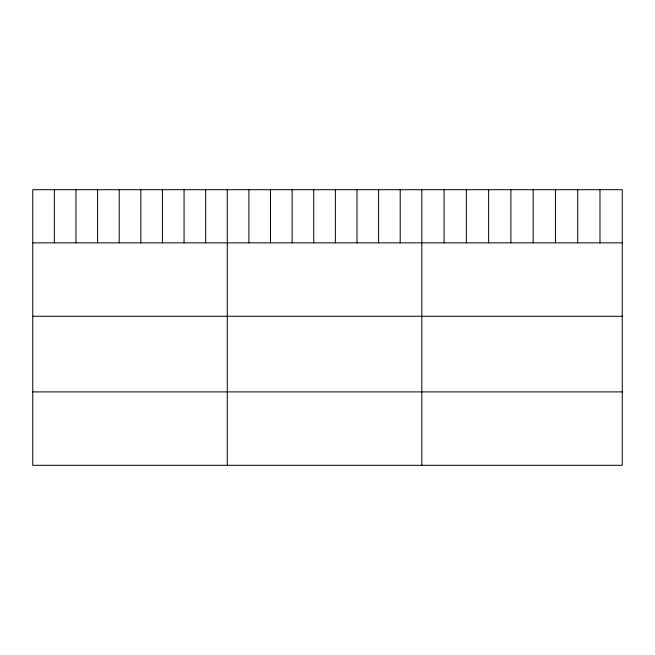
<?xml version="1.0" encoding="UTF-8"?>
<svg xmlns="http://www.w3.org/2000/svg" width="655" height="655" viewBox="0 0 655 655"><rect width="100%" height="100%" fill="white"/><g stroke="black" fill="none" stroke-linecap="round" stroke-linejoin="round"><path stroke-width="0.98" d="M622.25 242.849L622.25 465.304L32.75 465.304L32.75 189.696L622.25 189.696L622.25 242.849L32.75 242.849M32.75 316.259L622.25 316.259M32.75 391.895L622.25 391.895M599.98 189.696L599.98 242.849M577.71 189.696L577.71 242.849M555.44 189.696L555.44 242.849M533.17 189.696L533.17 242.849M510.9 189.696L510.9 242.849M488.63 189.696L488.63 242.849M466.36 189.696L466.36 242.849M444.09 189.696L444.09 242.849M421.82 189.696L421.82 465.304M400.205 189.696L400.205 242.849M378.59 189.696L378.59 242.849M356.975 189.696L356.975 242.849M335.36 189.696L335.36 242.849M313.745 189.696L313.745 242.849M292.13 189.696L292.13 242.849M270.515 189.696L270.515 242.849M248.9 189.696L248.9 242.849M227.285 189.696L227.285 465.304M205.67 189.696L205.67 242.849M184.055 189.696L184.055 242.849M162.44 189.696L162.44 242.849M140.825 189.696L140.825 242.849M119.21 189.696L119.21 242.849M97.595 189.696L97.595 242.849M75.98 189.696L75.98 242.849M54.365 189.696L54.365 242.849"/></g></svg>
